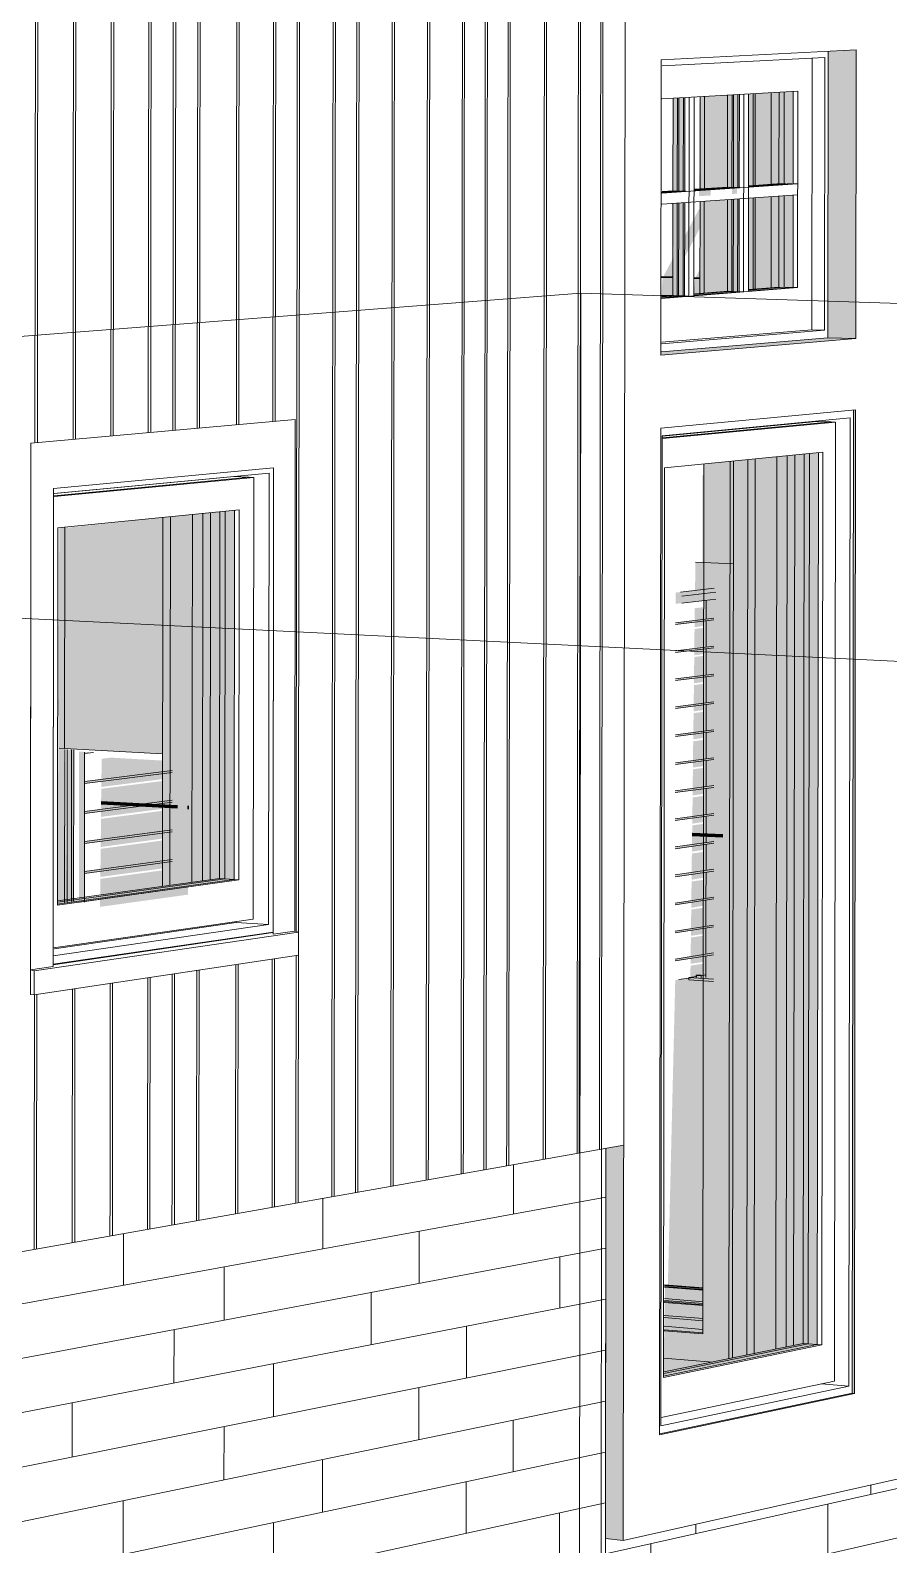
# Model space of a CAD drawing. Header units: inches. Extents: x 5690 to 5695, y -585 to 907.
# Drawn here: x 5692.1318 to 5692.2026, y 126.4126 to 126.5375 of the extents above; entities that cross this region are included whole.
import ezdxf

# ---------------------------------------------------------------- set-up
doc = ezdxf.new("R2010")
doc.units = ezdxf.units.IN
doc.header["$MEASUREMENT"] = 0
for name, color, linetype, lineweight in [('A-DETL', 90, 'Continuous', 9), ('A-FLOR', 192, 'Continuous', 13), ('A-FLOR-HRAL', 11, 'Continuous', 9), ('A-GLAZ', 151, 'Continuous', 13), ('A-GLAZ-2', 151, 'Continuous', 9), ('A-WALL', 113, 'Continuous', 13), ('A-WALL-PATT-1', 111, 'Continuous', 9), ('C-TOPO', 7, 'Continuous', 9), ('C-TOPO-MAJR', 7, 'Continuous', 70), ('G-ANNO-SYMB-1', 111, 'Continuous', 9), ('I-WALL', 2, 'Continuous', 13), ('I-WALL-1', 2, 'Continuous', 9), ('Q-CASE', 31, 'Continuous', 9), ('S-FNDN', 32, 'Continuous', 13), ('S-FNDN-1', 32, 'Continuous', 9)]:
    doc.layers.add(name, color=color, linetype=linetype, lineweight=lineweight)
doc.layers.add('A-GLAZ-1', color=151, linetype='Continuous', lineweight=13, transparency=0.75)

# ---------------------------------------------------------------- blocks, each defined once
blk = doc.blocks.new('FP_52-3D View 1 Copy 1')
at = {"layer": 'A-WALL-PATT-1'}
for p, q in [((8148.03126, 126.43991), (8148.03126, 126.44399)), ((8147.93222, 126.42183), (8148.03887, 126.4413)), ((8148.01554, 126.43704), (8148.01554, 126.44121)), ((8147.99911, 126.43404), (8147.99911, 126.43831)), ((8148.02348, 126.4342), (8148.02348, 126.43849)), ((8147.93221, 126.417), (8148.03887, 126.4371)), ((8148.03508, 126.43216), (8148.03508, 126.43639)), ((8148.00741, 126.43117), (8148.00741, 126.43556)), ((8147.93221, 126.41216), (8148.03886, 126.4329)), ((8148.01952, 126.42914), (8148.01953, 126.43345)), ((8148.00327, 126.42598), (8148.00328, 126.43039)), ((8148.02738, 126.42639), (8148.02738, 126.43066)), ((8147.93221, 126.40733), (8148.03886, 126.42869)), ((8148.01148, 126.42321), (8148.01149, 126.42757)), ((8148.02346, 126.42132), (8148.02347, 126.42561)), ((8147.9322, 126.4025), (8148.03885, 126.42449)), ((8147.99487, 126.41988), (8147.99487, 126.42435)), ((8148.03123, 126.41868), (8148.03124, 126.42292)), ((8148.00739, 126.418), (8148.0074, 126.42239)), ((8147.9322, 126.39767), (8148.03885, 126.42029)), ((8148.01551, 126.41534), (8148.01552, 126.41968)), ((8148.02736, 126.41359), (8148.02737, 126.41785)), ((8147.99908, 126.41185), (8147.99909, 126.41629)), ((8147.93219, 126.39283), (8148.03884, 126.41609)), ((8148.03505, 126.41104), (8148.03506, 126.41526)), ((8148.01147, 126.41012), (8148.01147, 126.41448))]:
    blk.add_line(p, q, dxfattribs=at)
blk = doc.blocks.new('FP_65-3D View 1 Copy 1')
at = {"layer": 'A-WALL-PATT-1'}
for p, q in [((8148.00138, 126.52193), (8148.0014, 126.54858)), ((8148.0032, 126.52205), (8148.00323, 126.54863)), ((8148.0034, 126.52207), (8148.00343, 126.54864)), ((8148.00522, 126.52219), (8148.00524, 126.5487)), ((8148.00541, 126.5222), (8148.00544, 126.5487)), ((8148.00844, 126.5224), (8148.00847, 126.54879)), ((8148.00863, 126.52241), (8148.00866, 126.5488)), ((8148.01145, 126.52259), (8148.01148, 126.54888)), ((8148.01164, 126.52261), (8148.01167, 126.54889)), ((8148.01342, 126.52272), (8148.01344, 126.54894)), ((8148.01361, 126.52274), (8148.01363, 126.54895)), ((8148.01638, 126.52292), (8148.01641, 126.54903)), ((8148.01657, 126.52293), (8148.0166, 126.54904)), ((8148.01832, 126.52305), (8148.01835, 126.54909)), ((8148.01851, 126.52306), (8148.01854, 126.54909)), ((8148.02125, 126.52324), (8148.02128, 126.54918)), ((8148.02144, 126.52325), (8148.02146, 126.54918)), ((8148.02415, 126.52343), (8148.02418, 126.54926)), ((8148.02434, 126.52344), (8148.02437, 126.54927)), ((8148.02703, 126.52362), (8148.02706, 126.54935)), ((8148.02721, 126.52363), (8148.02724, 126.54935)), ((8148.02892, 126.52374), (8148.02895, 126.54941)), ((8148.0291, 126.52375), (8148.02913, 126.54941)), ((8148.0308, 126.52386), (8148.03083, 126.54946)), ((8148.03098, 126.52388), (8148.03101, 126.54947)), ((8148.0338, 126.52406), (8148.03383, 126.54955)), ((8148.03398, 126.52407), (8148.03401, 126.54956)), ((8148.03661, 126.52424), (8148.03664, 126.54964)), ((8148.03678, 126.52426), (8148.03681, 126.54964)), ((8148.03844, 126.52436), (8148.03847, 126.54969)), ((8148.03862, 126.52438), (8148.03865, 126.5497)), ((8147.99183, 126.52131), (8147.99186, 126.54829)), ((8147.99203, 126.52132), (8147.99206, 126.5483)), ((8147.99497, 126.52151), (8147.995, 126.54839)), ((8147.99517, 126.52153), (8147.9952, 126.54839)), ((8147.99809, 126.52172), (8147.99812, 126.54848)), ((8147.99829, 126.52173), (8147.99832, 126.54849)), ((8148.00118, 126.52192), (8148.00121, 126.54857)), ((8148.027, 126.49789), (8148.02703, 126.52362)), ((8148.02703, 126.52362), (8148.02703, 126.52362)), ((8148.02718, 126.49791), (8148.02721, 126.52363)), ((8148.02721, 126.52363), (8148.02721, 126.52363)), ((8148.02889, 126.49808), (8148.02892, 126.52374)), ((8148.02892, 126.52374), (8148.02892, 126.52374)), ((8148.02907, 126.4981), (8148.0291, 126.52375)), ((8148.0291, 126.52375), (8148.0291, 126.52375)), ((8148.03077, 126.49827), (8148.0308, 126.52386)), ((8148.0308, 126.52386), (8148.0308, 126.52386)), ((8148.03095, 126.49829), (8148.03098, 126.52388)), ((8148.03098, 126.52388), (8148.03098, 126.52388)), ((8148.03377, 126.49857), (8148.0338, 126.52406)), ((8148.0338, 126.52406), (8148.0338, 126.52406)), ((8148.03395, 126.49859), (8148.03398, 126.52407)), ((8148.03398, 126.52407), (8148.03398, 126.52407)), ((8148.03658, 126.49886), (8148.03661, 126.52424)), ((8148.03661, 126.52424), (8148.03661, 126.52424)), ((8148.03675, 126.49888), (8148.03678, 126.52426)), ((8148.03678, 126.52426), (8148.03678, 126.52426)), ((8148.03841, 126.49904), (8148.03844, 126.52436)), ((8148.03844, 126.52436), (8148.03844, 126.52436)), ((8148.03859, 126.49906), (8148.03862, 126.52438)), ((8148.03862, 126.52438), (8148.03862, 126.52438)), ((8148.00842, 126.50501), (8148.00844, 126.5224)), ((8148.00844, 126.5224), (8148.00844, 126.5224)), ((8148.00861, 126.50503), (8148.00863, 126.52241)), ((8148.00863, 126.52241), (8148.00863, 126.52241)), ((8148.01143, 126.50528), (8148.01145, 126.52259)), ((8148.01145, 126.52259), (8148.01145, 126.52259)), ((8148.01162, 126.50529), (8148.01164, 126.52261)), ((8148.01164, 126.52261), (8148.01164, 126.52261)), ((8148.01339, 126.49651), (8148.01342, 126.52272)), ((8148.01342, 126.52272), (8148.01342, 126.52272)), ((8148.01358, 126.49653), (8148.01361, 126.52274)), ((8148.01361, 126.52274), (8148.01361, 126.52274)), ((8148.01635, 126.49681), (8148.01638, 126.52292)), ((8148.01638, 126.52292), (8148.01638, 126.52292)), ((8148.01654, 126.49683), (8148.01657, 126.52293)), ((8148.01657, 126.52293), (8148.01657, 126.52293)), ((8148.01829, 126.49701), (8148.01832, 126.52305)), ((8148.01832, 126.52305), (8148.01832, 126.52305)), ((8148.01848, 126.49703), (8148.01851, 126.52306)), ((8148.01851, 126.52306), (8148.01851, 126.52306)), ((8148.02122, 126.4973), (8148.02125, 126.52324)), ((8148.02125, 126.52324), (8148.02125, 126.52324)), ((8148.02141, 126.49732), (8148.02144, 126.52325)), ((8148.02144, 126.52325), (8148.02144, 126.52325)), ((8148.02412, 126.4976), (8148.02415, 126.52343)), ((8148.02415, 126.52343), (8148.02415, 126.52343)), ((8148.02431, 126.49762), (8148.02434, 126.52344)), ((8148.02434, 126.52344), (8148.02434, 126.52344)), ((8147.99181, 126.50353), (8147.99183, 126.52131)), ((8147.99183, 126.52131), (8147.99183, 126.52131)), ((8147.99202, 126.50355), (8147.99203, 126.52132)), ((8147.99203, 126.52132), (8147.99203, 126.52132)), ((8147.99496, 126.50381), (8147.99497, 126.52151)), ((8147.99497, 126.52151), (8147.99497, 126.52151)), ((8147.99516, 126.50383), (8147.99517, 126.52153)), ((8147.99517, 126.52153), (8147.99517, 126.52153)), ((8147.99807, 126.50409), (8147.99809, 126.52172)), ((8147.99809, 126.52172), (8147.99809, 126.52172)), ((8147.99827, 126.50411), (8147.99829, 126.52173)), ((8147.99829, 126.52173), (8147.99829, 126.52173)), ((8148.00116, 126.50436), (8148.00118, 126.52192)), ((8148.00118, 126.52192), (8148.00118, 126.52192)), ((8148.00136, 126.50438), (8148.00138, 126.52193)), ((8148.00138, 126.52193), (8148.00138, 126.52193)), ((8148.00318, 126.50454), (8148.0032, 126.52205)), ((8148.0032, 126.52205), (8148.0032, 126.52205)), ((8148.00338, 126.50456), (8148.0034, 126.52207)), ((8148.0034, 126.52207), (8148.0034, 126.52207)), ((8148.0052, 126.50472), (8148.00522, 126.52219)), ((8148.00522, 126.52219), (8148.00522, 126.52219)), ((8148.00539, 126.50474), (8148.00541, 126.5222)), ((8148.00541, 126.5222), (8148.00541, 126.5222)), ((8148.03655, 126.47348), (8148.03658, 126.49886)), ((8148.03658, 126.49886), (8148.03658, 126.49886)), ((8148.03672, 126.4735), (8148.03675, 126.49888)), ((8148.03675, 126.49888), (8148.03675, 126.49888)), ((8148.03838, 126.47373), (8148.03841, 126.49904)), ((8148.03841, 126.49904), (8148.03841, 126.49904)), ((8148.03856, 126.47375), (8148.03859, 126.49906)), ((8148.03859, 126.49906), (8148.03859, 126.49906)), ((8148.02409, 126.47177), (8148.02412, 126.4976)), ((8148.02412, 126.4976), (8148.02412, 126.4976)), ((8148.02428, 126.4718), (8148.02431, 126.49762)), ((8148.02431, 126.49762), (8148.02431, 126.49762)), ((8148.02697, 126.47217), (8148.027, 126.49789)), ((8148.027, 126.49789), (8148.027, 126.49789)), ((8148.02716, 126.47219), (8148.02718, 126.49791)), ((8148.02718, 126.49791), (8148.02718, 126.49791)), ((8148.02886, 126.47242), (8148.02889, 126.49808)), ((8148.02889, 126.49808), (8148.02889, 126.49808)), ((8148.02904, 126.47245), (8148.02907, 126.4981)), ((8148.02907, 126.4981), (8148.02907, 126.4981)), ((8148.03074, 126.47268), (8148.03077, 126.49827)), ((8148.03077, 126.49827), (8148.03077, 126.49827)), ((8148.03092, 126.47271), (8148.03095, 126.49829)), ((8148.03095, 126.49829), (8148.03095, 126.49829)), ((8148.03374, 126.47309), (8148.03377, 126.49857)), ((8148.03377, 126.49857), (8148.03377, 126.49857)), ((8148.03392, 126.47312), (8148.03395, 126.49859)), ((8148.03395, 126.49859), (8148.03395, 126.49859)), ((8148.01336, 126.4703), (8148.01339, 126.49651)), ((8148.01339, 126.49651), (8148.01339, 126.49651)), ((8148.01355, 126.47033), (8148.01358, 126.49653)), ((8148.01358, 126.49653), (8148.01358, 126.49653)), ((8148.01632, 126.47071), (8148.01635, 126.49681)), ((8148.01635, 126.49681), (8148.01635, 126.49681)), ((8148.01651, 126.47073), (8148.01654, 126.49683)), ((8148.01654, 126.49683), (8148.01654, 126.49683)), ((8148.01827, 126.47097), (8148.01829, 126.49701)), ((8148.01829, 126.49701), (8148.01829, 126.49701)), ((8148.01845, 126.471), (8148.01848, 126.49703)), ((8148.01848, 126.49703), (8148.01848, 126.49703)), ((8148.02119, 126.47137), (8148.02122, 126.4973)), ((8148.02122, 126.4973), (8148.02122, 126.4973)), ((8148.02138, 126.4714), (8148.02141, 126.49732)), ((8148.02141, 126.49732), (8148.02141, 126.49732)), ((8148.03835, 126.44842), (8148.03838, 126.47373)), ((8148.03838, 126.47373), (8148.03838, 126.47373)), ((8148.03853, 126.44845), (8148.03856, 126.47375)), ((8148.03856, 126.47375), (8148.03856, 126.47375)), ((8148.02883, 126.44677), (8148.02886, 126.47242)), ((8148.02886, 126.47242), (8148.02886, 126.47242)), ((8148.02901, 126.4468), (8148.02904, 126.47245)), ((8148.02904, 126.47245), (8148.02904, 126.47245)), ((8148.03071, 126.4471), (8148.03074, 126.47268)), ((8148.03074, 126.47268), (8148.03074, 126.47268)), ((8148.03089, 126.44713), (8148.03092, 126.47271)), ((8148.03092, 126.47271), (8148.03092, 126.47271)), ((8148.03371, 126.44762), (8148.03374, 126.47309)), ((8148.03374, 126.47309), (8148.03374, 126.47309)), ((8148.03389, 126.44765), (8148.03392, 126.47312)), ((8148.03392, 126.47312), (8148.03392, 126.47312)), ((8148.03652, 126.4481), (8148.03655, 126.47348)), ((8148.03655, 126.47348), (8148.03655, 126.47348)), ((8148.03669, 126.44813), (8148.03672, 126.4735)), ((8148.03672, 126.4735), (8148.03672, 126.4735)), ((8148.02116, 126.44545), (8148.02119, 126.47137)), ((8148.02119, 126.47137), (8148.02119, 126.47137)), ((8148.02135, 126.44548), (8148.02138, 126.4714)), ((8148.02138, 126.4714), (8148.02138, 126.4714)), ((8148.02406, 126.44595), (8148.02409, 126.47177)), ((8148.02409, 126.47177), (8148.02409, 126.47177)), ((8148.02425, 126.44598), (8148.02428, 126.4718)), ((8148.02428, 126.4718), (8148.02428, 126.4718)), ((8148.02694, 126.44645), (8148.02697, 126.47217)), ((8148.02697, 126.47217), (8148.02697, 126.47217)), ((8148.02713, 126.44648), (8148.02716, 126.47219)), ((8148.02716, 126.47219), (8148.02716, 126.47219)), ((8148.01335, 126.46327), (8148.01336, 126.4703)), ((8148.01336, 126.4703), (8148.01336, 126.4703)), ((8148.01354, 126.46317), (8148.01355, 126.47033)), ((8148.01355, 126.47033), (8148.01355, 126.47033)), ((8148.01629, 126.44461), (8148.01632, 126.47071)), ((8148.01632, 126.47071), (8148.01632, 126.47071)), ((8148.01648, 126.44464), (8148.01651, 126.47073)), ((8148.01651, 126.47073), (8148.01651, 126.47073)), ((8148.01824, 126.44495), (8148.01827, 126.47097)), ((8148.01827, 126.47097), (8148.01827, 126.47097)), ((8148.01842, 126.44498), (8148.01845, 126.471)), ((8148.01845, 126.471), (8148.01845, 126.471)), ((8148.01333, 126.4441), (8148.01335, 126.46123)), ((8148.01352, 126.44413), (8148.01354, 126.46126)), ((8148.00513, 126.44269), (8148.00515, 126.46)), ((8148.00533, 126.44272), (8148.00534, 126.46003)), ((8148.00835, 126.44324), (8148.00837, 126.46049)), ((8148.00855, 126.44328), (8148.00857, 126.46051)), ((8148.01136, 126.44376), (8148.01138, 126.46093)), ((8148.01155, 126.44379), (8148.01157, 126.46096)), ((8147.99801, 126.44146), (8147.99802, 126.45894)), ((8147.9982, 126.44149), (8147.99822, 126.45897)), ((8148.00109, 126.44199), (8148.00111, 126.4594)), ((8148.00129, 126.44203), (8148.00131, 126.45943)), ((8148.00312, 126.44234), (8148.00314, 126.4597)), ((8148.00331, 126.44237), (8148.00333, 126.45973)), ((8147.99175, 126.44038), (8147.99177, 126.45801)), ((8147.99195, 126.44041), (8147.99197, 126.45804)), ((8147.99489, 126.44092), (8147.99491, 126.45848)), ((8147.99509, 126.44096), (8147.99511, 126.45851)), ((8148.03371, 126.44443), (8148.03371, 126.44762)), ((8148.03371, 126.44762), (8148.03371, 126.44762)), ((8148.03389, 126.44446), (8148.03389, 126.44765)), ((8148.03389, 126.44765), (8148.03389, 126.44765)), ((8148.03651, 126.44493), (8148.03652, 126.4481)), ((8148.03652, 126.4481), (8148.03652, 126.4481)), ((8148.03669, 126.44496), (8148.03669, 126.44813)), ((8148.03669, 126.44813), (8148.03669, 126.44813)), ((8148.03835, 126.44525), (8148.03835, 126.44842)), ((8148.03835, 126.44842), (8148.03835, 126.44842)), ((8148.03853, 126.44528), (8148.03853, 126.44845)), ((8148.03853, 126.44845), (8148.03853, 126.44845)), ((8148.02694, 126.44323), (8148.02694, 126.44645)), ((8148.02694, 126.44645), (8148.02694, 126.44645)), ((8148.02712, 126.44327), (8148.02713, 126.44648)), ((8148.02713, 126.44648), (8148.02713, 126.44648)), ((8148.02883, 126.44357), (8148.02883, 126.44677)), ((8148.02883, 126.44677), (8148.02883, 126.44677)), ((8148.02901, 126.4436), (8148.02901, 126.4468)), ((8148.02901, 126.4468), (8148.02901, 126.4468)), ((8148.0307, 126.4439), (8148.03071, 126.4471)), ((8148.03071, 126.4471), (8148.03071, 126.4471)), ((8148.03088, 126.44393), (8148.03089, 126.44713)), ((8148.03089, 126.44713), (8148.03089, 126.44713)), ((8148.01823, 126.44169), (8148.01824, 126.44495)), ((8148.01824, 126.44495), (8148.01824, 126.44495)), ((8148.01842, 126.44173), (8148.01842, 126.44498)), ((8148.01842, 126.44498), (8148.01842, 126.44498)), ((8148.02116, 126.44221), (8148.02116, 126.44545)), ((8148.02116, 126.44545), (8148.02116, 126.44545)), ((8148.02134, 126.44224), (8148.02135, 126.44548)), ((8148.02135, 126.44548), (8148.02135, 126.44548)), ((8148.02406, 126.44272), (8148.02406, 126.44595)), ((8148.02406, 126.44595), (8148.02406, 126.44595)), ((8148.02424, 126.44276), (8148.02425, 126.44598)), ((8148.02425, 126.44598), (8148.02425, 126.44598)), ((8148.01136, 126.44048), (8148.01136, 126.44376)), ((8148.01136, 126.44376), (8148.01136, 126.44376)), ((8148.01155, 126.44051), (8148.01155, 126.44379)), ((8148.01155, 126.44379), (8148.01155, 126.44379)), ((8148.01332, 126.44083), (8148.01333, 126.4441)), ((8148.01333, 126.4441), (8148.01333, 126.4441)), ((8148.01351, 126.44086), (8148.01352, 126.44413)), ((8148.01352, 126.44413), (8148.01352, 126.44413)), ((8148.01629, 126.44135), (8148.01629, 126.44461)), ((8148.01629, 126.44461), (8148.01629, 126.44461)), ((8148.01648, 126.44138), (8148.01648, 126.44464)), ((8148.01648, 126.44464), (8148.01648, 126.44464)), ((8148.00513, 126.43938), (8148.00513, 126.44269)), ((8148.00513, 126.44269), (8148.00513, 126.44269)), ((8148.00532, 126.43941), (8148.00533, 126.44272)), ((8148.00533, 126.44272), (8148.00533, 126.44272)), ((8148.00835, 126.43995), (8148.00835, 126.44324)), ((8148.00835, 126.44324), (8148.00835, 126.44324)), ((8148.00854, 126.43998), (8148.00855, 126.44328)), ((8148.00855, 126.44328), (8148.00855, 126.44328)), ((8147.998, 126.43812), (8147.99801, 126.44146)), ((8147.99801, 126.44146), (8147.99801, 126.44146)), ((8147.9982, 126.43815), (8147.9982, 126.44149)), ((8147.9982, 126.44149), (8147.9982, 126.44149)), ((8148.00109, 126.43866), (8148.00109, 126.44199)), ((8148.00109, 126.44199), (8148.00109, 126.44199)), ((8148.00129, 126.4387), (8148.00129, 126.44203)), ((8148.00129, 126.44203), (8148.00129, 126.44203)), ((8148.00311, 126.43902), (8148.00312, 126.44234)), ((8148.00312, 126.44234), (8148.00312, 126.44234)), ((8148.00331, 126.43905), (8148.00331, 126.44237)), ((8148.00331, 126.44237), (8148.00331, 126.44237)), ((8147.99175, 126.43701), (8147.99175, 126.44038)), ((8147.99175, 126.44038), (8147.99175, 126.44038)), ((8147.99195, 126.43704), (8147.99195, 126.44041)), ((8147.99195, 126.44041), (8147.99195, 126.44041)), ((8147.99489, 126.43756), (8147.99489, 126.44092)), ((8147.99489, 126.44092), (8147.99489, 126.44092)), ((8147.99509, 126.4376), (8147.99509, 126.44096)), ((8147.99509, 126.44096), (8147.99509, 126.44096))]:
    blk.add_line(p, q, dxfattribs=at)
blk = doc.blocks.new('FP_79-3D View 1 Copy 1')
at = {"layer": 'A-WALL-PATT-1'}
for p, q in [((8148.03884, 126.41189), (8148.16054, 126.43914)), ((8148.03883, 126.40768), (8148.16053, 126.43566)), ((8148.06073, 126.41679), (8148.06073, 126.41756)), ((8148.05717, 126.4119), (8148.05718, 126.41599)), ((8148.04629, 126.41356), (8148.04629, 126.41434)), ((8148.04258, 126.40855), (8148.04258, 126.41273))]:
    blk.add_line(p, q, dxfattribs=at)

msp = doc.modelspace()

# ---------------------------------------------------------------- hatches: boundary and pattern name
at = {"layer": 'A-GLAZ-1'}
h = msp.add_hatch(color=256, dxfattribs=at)
h.paths.add_polyline_path([(5692.18385, 126.51547), (5692.18577, 126.51565), (5692.18577, 126.52334), (5692.18481, 126.52327), (5692.18489, 126.51714), (5692.18396, 126.51715), (5692.18385, 126.51548)], flags=0)
h.paths.add_polyline_path([(5692.18654, 126.51568), (5692.19027, 126.51599), (5692.19027, 126.52364), (5692.18705, 126.52341), (5692.18704, 126.51707), (5692.18663, 126.51705), (5692.18655, 126.51582)], flags=0)
h.paths.add_polyline_path([(5692.19103, 126.51604), (5692.19471, 126.51636), (5692.19471, 126.52394), (5692.19107, 126.52369), (5692.19104, 126.51617)], flags=0)
h.paths.add_polyline_path([(5692.18386, 126.52416), (5692.18578, 126.52433), (5692.18577, 126.532), (5692.18482, 126.53195), (5692.18481, 126.52431), (5692.18387, 126.5242), (5692.18386, 126.52417)], flags=0)
h.paths.add_polyline_path([(5692.18655, 126.52433), (5692.19028, 126.52463), (5692.19027, 126.53225), (5692.18706, 126.53206), (5692.18698, 126.52445), (5692.18655, 126.52438), (5692.18655, 126.52435)], flags=0)
h.paths.add_polyline_path([(5692.19104, 126.52463), (5692.19472, 126.52488), (5692.19471, 126.5325), (5692.19108, 126.53227), (5692.19104, 126.52464)], flags=0)
h = msp.add_hatch(color=256, dxfattribs=at)
h.paths.add_polyline_path([(5692.18706, 126.51707), (5692.19009, 126.52303), (5692.18966, 126.523), (5692.18665, 126.51708), (5692.18706, 126.51707)], flags=0)
h.paths.add_polyline_path([(5692.18489, 126.51714), (5692.1879, 126.52288), (5692.18697, 126.52281), (5692.18398, 126.51717), (5692.18489, 126.51714)], flags=0)
h.paths.add_polyline_path([(5692.18697, 126.52386), (5692.18791, 126.52392), (5692.1879, 126.53163), (5692.18698, 126.53158), (5692.18697, 126.52449)], flags=0)
h.paths.add_polyline_path([(5692.18967, 126.52404), (5692.1901, 126.52407), (5692.19007, 126.53176), (5692.18967, 126.53171), (5692.18967, 126.52449)], flags=0)
for points in [[(5692.18403, 126.42656), (5692.19671, 126.42916), (5692.19676, 126.46791), (5692.19678, 126.5027), (5692.18737, 126.50175), (5692.18729, 126.43369), (5692.18416, 126.43394), (5692.18403, 126.42662)], [(5692.13408, 126.46548), (5692.14864, 126.46752), (5692.14864, 126.49796), (5692.14275, 126.49736), (5692.14272, 126.46692), (5692.13487, 126.4657), (5692.1346, 126.47831), (5692.13465, 126.47831), (5692.13466, 126.49654), (5692.13422, 126.4965), (5692.13408, 126.46564)], [(5692.14274, 126.47786), (5692.14273, 126.49735), (5692.13467, 126.4965), (5692.13466, 126.47831), (5692.14273, 126.47786)], [(5692.18816, 126.4591), (5692.1882, 126.49153), (5692.18503, 126.49117), (5692.18503, 126.49024), (5692.18756, 126.49053), (5692.18756, 126.48898), (5692.18502, 126.48864), (5692.18504, 126.48854), (5692.18756, 126.48883), (5692.18756, 126.48667), (5692.18502, 126.48632), (5692.18504, 126.48623), (5692.18756, 126.48653), (5692.18756, 126.48437), (5692.18502, 126.48401), (5692.18504, 126.48392), (5692.18755, 126.48423), (5692.18755, 126.48207), (5692.18501, 126.4817), (5692.18504, 126.48161), (5692.18755, 126.48192), (5692.18755, 126.47977), (5692.18501, 126.47939), (5692.18504, 126.4793), (5692.18755, 126.47962), (5692.18755, 126.47746), (5692.18501, 126.47708), (5692.18504, 126.47699), (5692.18755, 126.47732), (5692.18754, 126.47516), (5692.185, 126.47477), (5692.18504, 126.47467), (5692.18754, 126.47502), (5692.18754, 126.47286), (5692.185, 126.47246), (5692.18504, 126.47236), (5692.18754, 126.47271), (5692.18754, 126.47056), (5692.185, 126.47015), (5692.18504, 126.47005), (5692.18754, 126.47041), (5692.18754, 126.46825), (5692.185, 126.46783), (5692.18504, 126.46774), (5692.18754, 126.46811), (5692.18753, 126.46595), (5692.18499, 126.46552), (5692.18504, 126.46543), (5692.18753, 126.4658), (5692.18753, 126.46365), (5692.18499, 126.46321), (5692.18504, 126.46312), (5692.18753, 126.4635), (5692.18753, 126.46135), (5692.18499, 126.4609), (5692.18504, 126.46081), (5692.18753, 126.4612), (5692.18753, 126.45964), (5692.18695, 126.4596), (5692.18677, 126.4596), (5692.18677, 126.45952), (5692.18613, 126.45939), (5692.18613, 126.45923), (5692.18812, 126.4591)], [(5692.13487, 126.46565), (5692.1354, 126.46578), (5692.13542, 126.47819), (5692.13488, 126.47822), (5692.13487, 126.46566)], [(5692.13584, 126.46557), (5692.14352, 126.4667), (5692.14352, 126.46671), (5692.13629, 126.4657), (5692.13632, 126.46802), (5692.14353, 126.46904), (5692.14352, 126.46915), (5692.1363, 126.46817), (5692.13632, 126.47049), (5692.14353, 126.47149), (5692.14352, 126.4716), (5692.1363, 126.47064), (5692.13632, 126.47296), (5692.14353, 126.47394), (5692.14352, 126.47405), (5692.1363, 126.47311), (5692.13632, 126.47543), (5692.14353, 126.47639), (5692.14352, 126.47649), (5692.1363, 126.47558), (5692.13632, 126.4779), (5692.13679, 126.478), (5692.13585, 126.47806), (5692.13584, 126.46558)], [(5692.18754, 126.43374), (5692.18812, 126.4591), (5692.18613, 126.45923), (5692.18614, 126.45939), (5692.185, 126.45921), (5692.18439, 126.43399), (5692.18753, 126.43374)]]:
    msp.add_hatch(color=256, dxfattribs=at).paths.add_polyline_path(points, flags=0)
h = msp.add_hatch(color=256, dxfattribs=at)
h.paths.add_polyline_path([(5692.1873, 126.43369), (5692.1873, 126.43383), (5692.18416, 126.43403), (5692.18416, 126.43394), (5692.1873, 126.43369)], flags=0)
h.paths.add_polyline_path([(5692.19041, 126.49343), (5692.19042, 126.50117), (5692.18724, 126.50085), (5692.18724, 126.49356), (5692.19033, 126.49343)], flags=0)
h = msp.add_hatch(color=256, dxfattribs=at)
h.paths.add_polyline_path([(5692.18624, 126.45881), (5692.18802, 126.45912), (5692.18805, 126.45921), (5692.18836, 126.45921), (5692.18836, 126.45918), (5692.18878, 126.45929), (5692.1888, 126.4608), (5692.18626, 126.4604), (5692.18624, 126.45885)], flags=0)
h.paths.add_polyline_path([(5692.18626, 126.46055), (5692.1888, 126.46095), (5692.18882, 126.46311), (5692.18629, 126.46272), (5692.18627, 126.46072)], flags=0)
h.paths.add_polyline_path([(5692.18629, 126.46286), (5692.18883, 126.46325), (5692.18885, 126.46541), (5692.18632, 126.46503), (5692.18629, 126.46312)], flags=0)
h.paths.add_polyline_path([(5692.18632, 126.46517), (5692.18886, 126.46561), (5692.18887, 126.46771), (5692.18635, 126.46734), (5692.18632, 126.46561)], flags=0)
h.paths.add_polyline_path([(5692.18635, 126.46749), (5692.18889, 126.46791), (5692.1889, 126.47002), (5692.18637, 126.46965), (5692.18635, 126.46791)], flags=0)
h.paths.add_polyline_path([(5692.18637, 126.4698), (5692.18891, 126.47021), (5692.18892, 126.47232), (5692.1864, 126.47197), (5692.18638, 126.46996)], flags=0)
h.paths.add_polyline_path([(5692.1864, 126.47211), (5692.18894, 126.47252), (5692.18895, 126.47463), (5692.18643, 126.47428), (5692.18641, 126.47251)], flags=0)
h.paths.add_polyline_path([(5692.18643, 126.47443), (5692.18897, 126.47482), (5692.18897, 126.47693), (5692.18646, 126.4766), (5692.18643, 126.47481)], flags=0)
h.paths.add_polyline_path([(5692.18646, 126.47674), (5692.189, 126.47708), (5692.189, 126.47924), (5692.18648, 126.47891), (5692.18646, 126.4768)], flags=0)
h.paths.add_polyline_path([(5692.18648, 126.47906), (5692.18902, 126.47944), (5692.18902, 126.48155), (5692.18651, 126.48123), (5692.18649, 126.47908)], flags=0)
h.paths.add_polyline_path([(5692.18651, 126.48137), (5692.18905, 126.48174), (5692.18905, 126.48385), (5692.18654, 126.48354), (5692.18652, 126.48165)], flags=0)
h.paths.add_polyline_path([(5692.18654, 126.48369), (5692.18908, 126.48404), (5692.18907, 126.48616), (5692.18657, 126.48586), (5692.18654, 126.48394)], flags=0)
h.paths.add_polyline_path([(5692.18657, 126.486), (5692.18911, 126.48635), (5692.1891, 126.48847), (5692.18659, 126.48817), (5692.18657, 126.48632)], flags=0)
h.paths.add_polyline_path([(5692.1866, 126.48832), (5692.18914, 126.48867), (5692.18911, 126.49017), (5692.18661, 126.48988), (5692.1866, 126.48863)], flags=0)
h.paths.add_polyline_path([(5692.18663, 126.49081), (5692.18981, 126.49118), (5692.18983, 126.49355), (5692.18666, 126.49369), (5692.18663, 126.49096)], flags=0)
h = msp.add_hatch(color=256, dxfattribs=at)
h.paths.add_polyline_path([(5692.13758, 126.46525), (5692.14483, 126.46626), (5692.14485, 126.46856), (5692.13761, 126.46756), (5692.13759, 126.46591)], flags=0)
h.paths.add_polyline_path([(5692.13761, 126.46772), (5692.14486, 126.46871), (5692.14487, 126.47101), (5692.13763, 126.47004)], flags=0)
h.paths.add_polyline_path([(5692.13764, 126.47019), (5692.14488, 126.47117), (5692.1449, 126.47346), (5692.13766, 126.47251), (5692.13764, 126.47054)], flags=0)
h.paths.add_polyline_path([(5692.13766, 126.47267), (5692.14491, 126.47362), (5692.14492, 126.47591), (5692.13768, 126.47499), (5692.13767, 126.47381)], flags=0)
h.paths.add_polyline_path([(5692.13769, 126.47514), (5692.14493, 126.47607), (5692.14493, 126.47719), (5692.13845, 126.47756), (5692.13771, 126.47746), (5692.13771, 126.47708)], flags=0)
at = {"layer": 'A-WALL'}
for points in [[(5692.19988, 126.51212), (5692.19991, 126.53592), (5692.19761, 126.5358), (5692.19761, 126.51219)], [(5692.18382, 126.51074), (5692.19987, 126.51212), (5692.19731, 126.51217), (5692.18384, 126.51103), (5692.18382, 126.51075)], [(5692.19977, 126.42512), (5692.19987, 126.50623), (5692.19969, 126.50621), (5692.19959, 126.42514), (5692.19969, 126.42513)], [(5692.18072, 126.41301), (5692.18076, 126.44561), (5692.17928, 126.44534), (5692.17928, 126.41314)], [(5692.18371, 126.42172), (5692.19969, 126.42513), (5692.19952, 126.42512), (5692.18371, 126.42174)]]:
    msp.add_hatch(color=256, dxfattribs=at).paths.add_polyline_path(points, flags=0)

# ---------------------------------------------------------------- linework, layer by layer
at = {"layer": 'A-DETL'}
for p, q in [((5692.17893, 126.44528), (5692.17886, 126.38808)), ((5692.17928, 126.44534), (5692.17921, 126.38812))]:
    msp.add_line(p, q, dxfattribs=at)
at = {"layer": 'A-FLOR'}
msp.add_line((5692.1863, 126.45941), (5692.1853, 126.45926), dxfattribs=at)
at = {"layer": 'A-FLOR-HRAL'}
for p, q in [((5692.18821, 126.49153), (5692.18543, 126.49121)), ((5692.18555, 126.49088), (5692.18834, 126.4912)), ((5692.18555, 126.4903), (5692.18834, 126.49062)), ((5692.18756, 126.489), (5692.18756, 126.49053)), ((5692.18502, 126.48868), (5692.18819, 126.48905)), ((5692.18819, 126.48891), (5692.18502, 126.48854)), ((5692.18756, 126.4867), (5692.18756, 126.48885)), ((5692.18502, 126.48637), (5692.18819, 126.48675)), ((5692.18819, 126.48661), (5692.18502, 126.48623)), ((5692.18756, 126.4844), (5692.18756, 126.48654)), ((5692.18502, 126.48406), (5692.18819, 126.48445)), ((5692.18819, 126.48431), (5692.18502, 126.48391)), ((5692.18755, 126.4821), (5692.18755, 126.48424)), ((5692.18501, 126.48175), (5692.18819, 126.48215)), ((5692.18819, 126.48201), (5692.18501, 126.4816)), ((5692.18755, 126.47975), (5692.18755, 126.48194)), ((5692.18501, 126.47944), (5692.18818, 126.47985)), ((5692.18818, 126.47971), (5692.18501, 126.47929)), ((5692.18755, 126.47747), (5692.18755, 126.47963)), ((5692.13629, 126.46564), (5692.13631, 126.47802)), ((5692.13705, 126.47799), (5692.13631, 126.4779)), ((5692.18501, 126.47713), (5692.18818, 126.47755)), ((5692.18818, 126.4774), (5692.18501, 126.47698)), ((5692.13631, 126.47558), (5692.14353, 126.4765)), ((5692.14353, 126.47634), (5692.13631, 126.47543)), ((5692.18754, 126.47514), (5692.18755, 126.47733)), ((5692.185, 126.47482), (5692.18818, 126.47525)), ((5692.18818, 126.4751), (5692.185, 126.47467)), ((5692.18754, 126.47285), (5692.18754, 126.47503)), ((5692.1363, 126.47311), (5692.14353, 126.47405)), ((5692.14353, 126.47389), (5692.1363, 126.47295)), ((5692.185, 126.47251), (5692.18818, 126.47295)), ((5692.18817, 126.4728), (5692.185, 126.47236)), ((5692.18754, 126.47055), (5692.18754, 126.47272)), ((5692.1363, 126.47064), (5692.14353, 126.4716)), ((5692.14353, 126.47145), (5692.1363, 126.47048)), ((5692.185, 126.4702), (5692.18817, 126.47065)), ((5692.18817, 126.4705), (5692.185, 126.47005)), ((5692.18754, 126.46825), (5692.18754, 126.47042)), ((5692.1363, 126.46817), (5692.14353, 126.46916)), ((5692.14353, 126.469), (5692.1363, 126.46801)), ((5692.185, 126.46788), (5692.18817, 126.46835)), ((5692.18817, 126.4682), (5692.185, 126.46774)), ((5692.18753, 126.46594), (5692.18754, 126.46812)), ((5692.1363, 126.4657), (5692.14352, 126.46671)), ((5692.18499, 126.46557), (5692.18817, 126.46605)), ((5692.18817, 126.4659), (5692.18499, 126.46543)), ((5692.18753, 126.46364), (5692.18753, 126.46582)), ((5692.18499, 126.46326), (5692.18816, 126.46375)), ((5692.18816, 126.4636), (5692.18499, 126.46312)), ((5692.18753, 126.46134), (5692.18753, 126.46351)), ((5692.18499, 126.46095), (5692.18816, 126.46145)), ((5692.18816, 126.4613), (5692.18499, 126.46081)), ((5692.18752, 126.45943), (5692.18753, 126.46121)), ((5692.18613, 126.45942), (5692.18678, 126.45952)), ((5692.18816, 126.45929), (5692.18613, 126.45942)), ((5692.18613, 126.45923), (5692.18613, 126.45942)), ((5692.18613, 126.45923), (5692.18816, 126.4591)), ((5692.18673, 126.45962), (5692.18673, 126.4594)), ((5692.18711, 126.45957), (5692.18753, 126.45964)), ((5692.18713, 126.45939), (5692.18713, 126.45961))]:
    msp.add_line(p, q, dxfattribs=at)
for points in [[(5692.18711, 126.4596, 0), (5692.18708, 126.4596, 0), (5692.18704, 126.4596, 0), (5692.187, 126.4596, 0), (5692.18695, 126.4596, 0), (5692.18689, 126.4596, 0), (5692.18684, 126.4596, 0), (5692.1868, 126.45961, 0), (5692.18677, 126.45961, 0), (5692.18674, 126.45961, 0), (5692.18673, 126.45962, 0), (5692.18673, 126.45962, 0), (5692.18675, 126.45963, 0)], [(5692.18675, 126.45963, 0), (5692.18678, 126.45963, 0), (5692.18682, 126.45963, 0), (5692.18686, 126.45963, 0), (5692.18691, 126.45963, 0), (5692.18696, 126.45963, 0), (5692.18701, 126.45963, 0), (5692.18706, 126.45963, 0), (5692.18709, 126.45962, 0), (5692.18712, 126.45962, 0), (5692.18713, 126.45961, 0), (5692.18712, 126.45961, 0), (5692.18711, 126.4596, 0)]]:
    msp.add_polyline3d(points, dxfattribs=at)
at = {"layer": 'A-GLAZ'}
for p, q in [((5692.18481, 126.52427), (5692.18482, 126.53195)), ((5692.18518, 126.53197), (5692.18517, 126.52425)), ((5692.18529, 126.52426), (5692.1853, 126.53198)), ((5692.18567, 126.532), (5692.18566, 126.52424)), ((5692.18578, 126.52425), (5692.18579, 126.53201)), ((5692.18615, 126.53203), (5692.18613, 126.51561)), ((5692.18654, 126.51564), (5692.18656, 126.53205)), ((5692.18931, 126.52457), (5692.18932, 126.5322)), ((5692.18968, 126.53222), (5692.18967, 126.52455)), ((5692.18979, 126.52456), (5692.1898, 126.53223)), ((5692.19016, 126.53225), (5692.19016, 126.52454)), ((5692.19028, 126.52455), (5692.19029, 126.53225)), ((5692.19065, 126.53227), (5692.19063, 126.51597)), ((5692.19103, 126.516), (5692.19105, 126.5323)), ((5692.19508, 126.52487), (5692.18389, 126.52412)), ((5692.19109, 126.52472), (5692.19375, 126.5249)), ((5692.19411, 126.52489), (5692.19109, 126.52469)), ((5692.19109, 126.52468), (5692.19423, 126.52489)), ((5692.1946, 126.52488), (5692.19109, 126.52465)), ((5692.19109, 126.52463), (5692.19472, 126.52488)), ((5692.19411, 126.52489), (5692.19375, 126.5249)), ((5692.1946, 126.52488), (5692.19423, 126.52489)), ((5692.19508, 126.52487), (5692.19472, 126.52488)), ((5692.18389, 126.52321), (5692.19508, 126.52397)), ((5692.18584, 126.5243), (5692.1839, 126.52417)), ((5692.1839, 126.52416), (5692.18583, 126.52429)), ((5692.18535, 126.52431), (5692.18391, 126.52422)), ((5692.18391, 126.5242), (5692.18535, 126.5243)), ((5692.18392, 126.52425), (5692.18486, 126.52431)), ((5692.18985, 126.52461), (5692.18661, 126.52439)), ((5692.19033, 126.5246), (5692.18661, 126.52435)), ((5692.18661, 126.52438), (5692.18985, 126.5246)), ((5692.18661, 126.52434), (5692.19033, 126.52458)), ((5692.18662, 126.52443), (5692.18936, 126.52461)), ((5692.18967, 126.5236), (5692.18966, 126.516)), ((5692.18978, 126.51599), (5692.18979, 126.52361)), ((5692.19015, 126.52364), (5692.19014, 126.51598)), ((5692.19027, 126.51598), (5692.19028, 126.52364)), ((5692.1848, 126.51566), (5692.18481, 126.52327)), ((5692.18517, 126.5233), (5692.18516, 126.51564)), ((5692.18528, 126.51564), (5692.18529, 126.52331)), ((5692.18566, 126.52333), (5692.18565, 126.51563)), ((5692.18577, 126.51562), (5692.18578, 126.52334)), ((5692.1893, 126.51601), (5692.18931, 126.52358)), ((5692.18516, 126.51564), (5692.1848, 126.51566)), ((5692.18516, 126.51564), (5692.18528, 126.51565)), ((5692.18565, 126.51563), (5692.18528, 126.51564)), ((5692.18565, 126.51563), (5692.18577, 126.51564)), ((5692.18613, 126.51561), (5692.18577, 126.51562)), ((5692.18966, 126.516), (5692.1893, 126.51601)), ((5692.18966, 126.516), (5692.18978, 126.51601)), ((5692.19014, 126.51598), (5692.18978, 126.51599)), ((5692.19014, 126.51598), (5692.19027, 126.51599)), ((5692.19063, 126.51597), (5692.19027, 126.51598))]:
    msp.add_line(p, q, dxfattribs=at)
at = {"layer": 'A-GLAZ-2'}
for p, q in [((5692.18391, 126.53462), (5692.19733, 126.53531)), ((5692.19627, 126.51284), (5692.1963, 126.53526)), ((5692.19733, 126.53531), (5692.19731, 126.51281)), ((5692.19758, 126.51219), (5692.19761, 126.5358)), ((5692.1839, 126.5319), (5692.1951, 126.53252)), ((5692.19292, 126.52484), (5692.19292, 126.5324)), ((5692.19355, 126.52491), (5692.19356, 126.53243)), ((5692.19399, 126.53246), (5692.19398, 126.52488)), ((5692.19472, 126.52484), (5692.19473, 126.5325)), ((5692.19472, 126.52484), (5692.19473, 126.5325)), ((5692.19473, 126.5325), (5692.19472, 126.52484)), ((5692.1951, 126.53252), (5692.19507, 126.51632)), ((5692.18706, 126.53206), (5692.18705, 126.52445)), ((5692.18741, 126.53208), (5692.1874, 126.52447)), ((5692.19142, 126.52474), (5692.19143, 126.53231)), ((5692.1916, 126.52475), (5692.1916, 126.53232)), ((5692.19141, 126.51619), (5692.19142, 126.52372)), ((5692.19158, 126.51621), (5692.19159, 126.52373)), ((5692.1929, 126.51631), (5692.19291, 126.52382)), ((5692.19354, 126.51636), (5692.19355, 126.52386)), ((5692.19398, 126.52389), (5692.19397, 126.51635)), ((5692.19471, 126.51633), (5692.19472, 126.52394)), ((5692.19471, 126.51633), (5692.19472, 126.52394)), ((5692.19472, 126.52394), (5692.19471, 126.51633)), ((5692.18705, 126.52341), (5692.18704, 126.51584)), ((5692.18739, 126.52344), (5692.18739, 126.51587)), ((5692.18387, 126.51723), (5692.18482, 126.5172)), ((5692.18482, 126.51718), (5692.18387, 126.51721)), ((5692.18482, 126.51718), (5692.18387, 126.51721)), ((5692.18387, 126.51721), (5692.18482, 126.51718)), ((5692.18387, 126.51717), (5692.18482, 126.51714)), ((5692.18483, 126.51712), (5692.18388, 126.51715)), ((5692.19507, 126.51632), (5692.18388, 126.51543)), ((5692.18659, 126.51714), (5692.18701, 126.51713)), ((5692.18702, 126.51711), (5692.1866, 126.51712)), ((5692.18702, 126.51711), (5692.1866, 126.51712)), ((5692.1866, 126.51712), (5692.18702, 126.51711)), ((5692.1866, 126.51708), (5692.18702, 126.51707)), ((5692.18703, 126.51705), (5692.1866, 126.51706)), ((5692.19108, 126.51617), (5692.19354, 126.51636)), ((5692.19397, 126.51635), (5692.19108, 126.51612)), ((5692.19108, 126.51604), (5692.19471, 126.51633)), ((5692.19108, 126.51604), (5692.19471, 126.51633)), ((5692.19471, 126.51633), (5692.19108, 126.51604)), ((5692.19471, 126.51633), (5692.19354, 126.51636)), ((5692.19471, 126.51633), (5692.19397, 126.51635)), ((5692.19471, 126.51633), (5692.19507, 126.51632)), ((5692.18385, 126.5157), (5692.1848, 126.51567)), ((5692.18425, 126.51562), (5692.18385, 126.51564)), ((5692.18389, 126.51548), (5692.18582, 126.51563)), ((5692.18389, 126.51548), (5692.18582, 126.51563)), ((5692.18582, 126.51563), (5692.18389, 126.51548)), ((5692.18508, 126.51565), (5692.1839, 126.51556)), ((5692.18391, 126.51561), (5692.18485, 126.51568)), ((5692.1866, 126.51569), (5692.19032, 126.51598)), ((5692.1866, 126.51569), (5692.19032, 126.51598)), ((5692.19032, 126.51598), (5692.1866, 126.51569)), ((5692.18661, 126.51582), (5692.18935, 126.51604)), ((5692.18958, 126.51601), (5692.18661, 126.51577)), ((5692.19731, 126.51281), (5692.18388, 126.51168)), ((5692.1839, 126.51181), (5692.19627, 126.51284)), ((5692.19627, 126.51284), (5692.19731, 126.51281)), ((5692.18388, 126.51103), (5692.19758, 126.51219)), ((5692.19959, 126.42514), (5692.19969, 126.50621)), ((5692.15367, 126.50544), (5692.13188, 126.5035)), ((5692.15367, 126.50544), (5692.13188, 126.5035)), ((5692.15363, 126.46325), (5692.15367, 126.50544)), ((5692.15367, 126.50544), (5692.15363, 126.46325)), ((5692.18392, 126.5041), (5692.19941, 126.50557)), ((5692.19822, 126.50523), (5692.18394, 126.50387)), ((5692.18395, 126.50392), (5692.19785, 126.50524)), ((5692.19785, 126.50524), (5692.18395, 126.50392)), ((5692.18398, 126.50408), (5692.19668, 126.50529)), ((5692.19668, 126.50529), (5692.19785, 126.50524)), ((5692.19785, 126.50524), (5692.19822, 126.50523)), ((5692.19812, 126.42613), (5692.19822, 126.50523)), ((5692.19941, 126.50557), (5692.19931, 126.42572)), ((5692.18382, 126.42246), (5692.18392, 126.5041)), ((5692.13188, 126.5035), (5692.13184, 126.45803)), ((5692.13184, 126.46006), (5692.13188, 126.5035)), ((5692.18412, 126.50145), (5692.19717, 126.50274)), ((5692.19415, 126.42896), (5692.19424, 126.50244)), ((5692.19476, 126.42909), (5692.19486, 126.50251)), ((5692.19554, 126.42925), (5692.19563, 126.50258)), ((5692.19606, 126.50263), (5692.19597, 126.42922)), ((5692.19671, 126.42916), (5692.1968, 126.5027)), ((5692.19671, 126.42916), (5692.1968, 126.5027)), ((5692.1968, 126.5027), (5692.19671, 126.42916)), ((5692.19717, 126.50274), (5692.19708, 126.42912)), ((5692.13375, 126.49974), (5692.15189, 126.50145)), ((5692.13375, 126.49974), (5692.15189, 126.50145)), ((5692.15189, 126.50145), (5692.15185, 126.46313)), ((5692.15189, 126.50145), (5692.15185, 126.46299)), ((5692.18403, 126.42645), (5692.18412, 126.50145)), ((5692.18737, 126.50175), (5692.18728, 126.43004)), ((5692.18943, 126.42797), (5692.18952, 126.50196)), ((5692.1898, 126.50199), (5692.18971, 126.42803)), ((5692.1909, 126.42828), (5692.19099, 126.50211)), ((5692.19159, 126.50217), (5692.1915, 126.4284)), ((5692.1915, 126.4284), (5692.19159, 126.50217)), ((5692.19328, 126.42878), (5692.19338, 126.50236)), ((5692.13376, 126.49935), (5692.15151, 126.50103)), ((5692.15025, 126.50066), (5692.13379, 126.4991)), ((5692.1338, 126.49915), (5692.14987, 126.50068)), ((5692.14987, 126.50068), (5692.1338, 126.49915)), ((5692.13383, 126.49933), (5692.14865, 126.50073)), ((5692.14865, 126.50073), (5692.14987, 126.50068)), ((5692.14987, 126.50068), (5692.15025, 126.50066)), ((5692.15021, 126.46423), (5692.15025, 126.50066)), ((5692.15151, 126.50103), (5692.15147, 126.4638)), ((5692.13371, 126.46048), (5692.13375, 126.49974)), ((5692.13371, 126.46033), (5692.13375, 126.49974)), ((5692.13411, 126.49652), (5692.14906, 126.498)), ((5692.14338, 126.49742), (5692.14334, 126.46701)), ((5692.14334, 126.46701), (5692.14338, 126.49742)), ((5692.14516, 126.46727), (5692.1452, 126.49761)), ((5692.14603, 126.46739), (5692.14606, 126.49769)), ((5692.14666, 126.46748), (5692.14669, 126.49776)), ((5692.14742, 126.46759), (5692.14746, 126.49784)), ((5692.1479, 126.49788), (5692.14787, 126.46756)), ((5692.14864, 126.46752), (5692.14867, 126.49796)), ((5692.14864, 126.46752), (5692.14867, 126.49796)), ((5692.14867, 126.49796), (5692.14864, 126.46752)), ((5692.14906, 126.498), (5692.14902, 126.46749)), ((5692.13407, 126.4654), (5692.13411, 126.49652)), ((5692.14272, 126.46692), (5692.14275, 126.49736)), ((5692.13466, 126.46562), (5692.13468, 126.47823)), ((5692.13488, 126.47822), (5692.13487, 126.46565)), ((5692.13523, 126.4657), (5692.13524, 126.4782)), ((5692.13523, 126.4657), (5692.13524, 126.4782)), ((5692.13524, 126.4782), (5692.13523, 126.4657)), ((5692.13542, 126.47819), (5692.1354, 126.46572)), ((5692.14902, 126.46749), (5692.13407, 126.4654)), ((5692.13408, 126.46548), (5692.14864, 126.46752)), ((5692.13408, 126.46548), (5692.14864, 126.46752)), ((5692.14864, 126.46752), (5692.13408, 126.46548)), ((5692.14787, 126.46756), (5692.13409, 126.46564)), ((5692.13411, 126.46574), (5692.14742, 126.46759)), ((5692.14742, 126.46759), (5692.14864, 126.46752)), ((5692.14787, 126.46756), (5692.14864, 126.46752)), ((5692.14864, 126.46752), (5692.14902, 126.46749)), ((5692.15147, 126.4638), (5692.13372, 126.46122)), ((5692.13375, 126.46186), (5692.15021, 126.46423)), ((5692.1338, 126.4618), (5692.14879, 126.46397)), ((5692.14879, 126.46397), (5692.14879, 126.46402)), ((5692.15147, 126.4638), (5692.14879, 126.46397)), ((5692.13216, 126.45997), (5692.15394, 126.46317)), ((5692.15185, 126.46313), (5692.13371, 126.46048)), ((5692.13372, 126.46052), (5692.15166, 126.46314)), ((5692.15166, 126.46314), (5692.15185, 126.46313)), ((5692.15363, 126.46325), (5692.15185, 126.46299)), ((5692.15363, 126.46325), (5692.15394, 126.46317)), ((5692.15394, 126.46317), (5692.15394, 126.46126)), ((5692.15394, 126.46126), (5692.13216, 126.45801)), ((5692.13371, 126.46033), (5692.13184, 126.46006)), ((5692.13216, 126.45997), (5692.13184, 126.46006)), ((5692.13216, 126.45801), (5692.13216, 126.45997)), ((5692.13184, 126.45803), (5692.13216, 126.45801)), ((5692.18412, 126.43408), (5692.1873, 126.43383)), ((5692.1873, 126.43378), (5692.18412, 126.43403)), ((5692.1873, 126.43378), (5692.18412, 126.43403)), ((5692.18412, 126.43403), (5692.1873, 126.43378)), ((5692.18412, 126.43394), (5692.1873, 126.43369)), ((5692.1873, 126.43363), (5692.18412, 126.43389)), ((5692.1841, 126.4327), (5692.18729, 126.43244)), ((5692.1841, 126.43262), (5692.18729, 126.43237)), ((5692.18411, 126.43295), (5692.18729, 126.43269)), ((5692.18411, 126.4328), (5692.18729, 126.43254)), ((5692.18728, 126.43112), (5692.18409, 126.43138)), ((5692.18729, 126.4313), (5692.1841, 126.43156)), ((5692.18408, 126.43066), (5692.18727, 126.4304)), ((5692.18409, 126.43038), (5692.18728, 126.43012)), ((5692.18728, 126.43012), (5692.18409, 126.43038)), ((5692.18728, 126.43004), (5692.18409, 126.4303)), ((5692.19708, 126.42912), (5692.18403, 126.42645)), ((5692.18404, 126.42656), (5692.19671, 126.42916)), ((5692.18404, 126.42656), (5692.19671, 126.42916)), ((5692.19671, 126.42916), (5692.18404, 126.42656)), ((5692.19597, 126.42922), (5692.18405, 126.42678)), ((5692.18406, 126.42691), (5692.19554, 126.42925)), ((5692.19554, 126.42925), (5692.19671, 126.42916)), ((5692.19597, 126.42922), (5692.19671, 126.42916)), ((5692.19671, 126.42916), (5692.19708, 126.42912)), ((5692.18405, 126.42803), (5692.18807, 126.42769)), ((5692.18372, 126.42178), (5692.19959, 126.42514)), ((5692.19931, 126.42572), (5692.18382, 126.42246)), ((5692.18385, 126.42314), (5692.19812, 126.42613)), ((5692.19931, 126.42572), (5692.19705, 126.42591))]:
    msp.add_line(p, q, dxfattribs=at)
at = {"layer": 'A-WALL'}
for p, q in [((5692.18087, 126.53916), (5692.18072, 126.41301)), ((5692.18382, 126.51074), (5692.18385, 126.5351)), ((5692.18385, 126.5351), (5692.19991, 126.53592)), ((5692.19991, 126.53592), (5692.19988, 126.51212)), ((5692.19988, 126.51212), (5692.18382, 126.51074)), ((5692.19988, 126.51212), (5692.19758, 126.51219)), ((5692.18381, 126.50472), (5692.19987, 126.50623)), ((5692.19987, 126.50623), (5692.19977, 126.42512)), ((5692.18371, 126.42172), (5692.18381, 126.50472)), ((5692.19977, 126.42512), (5692.18371, 126.42172)), ((5692.19959, 126.42514), (5692.19977, 126.42512)), ((5692.18072, 126.41301), (5692.20391, 126.41818)), ((5692.18072, 126.41301), (5692.17924, 126.41315))]:
    msp.add_line(p, q, dxfattribs=at)
at = {"layer": 'C-TOPO'}
msp.add_line((5692.18666, 126.49369), (5692.18983, 126.49355), dxfattribs=at)
at = {"layer": 'C-TOPO-MAJR'}
for p, q in [((5692.13767, 126.47383), (5692.14396, 126.47349)), ((5692.1448, 126.47345), (5692.14491, 126.47344)), ((5692.18639, 126.47123), (5692.18892, 126.4711))]:
    msp.add_line(p, q, dxfattribs=at)
at = {"layer": 'G-ANNO-SYMB-1'}
for p, q in [((5692.17722, 126.51586), (5691.94738, 126.49808)), ((5692.17722, 126.51586), (5692.17701, 126.33364)), ((5692.40699, 126.50847), (5692.17722, 126.51586)), ((5692.2224, 126.48456), (5691.94738, 126.49808))]:
    msp.add_line(p, q, dxfattribs=at)
at = {"layer": 'I-WALL'}
for p, q in [((5692.13188, 126.5035), (5692.15367, 126.50544)), ((5692.15367, 126.50544), (5692.15363, 126.46325)), ((5692.13184, 126.45803), (5692.13188, 126.5035)), ((5691.87342, 126.39125), (5692.18076, 126.44561))]:
    msp.add_line(p, q, dxfattribs=at)
at = {"layer": 'Q-CASE'}
for p, q in [((5692.13465, 126.47831), (5692.13467, 126.49654)), ((5692.13467, 126.49654), (5692.13465, 126.47831)), ((5692.1342, 126.47833), (5692.13465, 126.47831)), ((5692.13465, 126.47831), (5692.14273, 126.47786))]:
    msp.add_line(p, q, dxfattribs=at)
at = {"layer": 'S-FNDN'}
msp.add_line((5692.17924, 126.41315), (5692.17928, 126.44534), dxfattribs=at)

# ---------------------------------------------------------------- block references
at = {"layer": 'I-WALL-1'}
msp.add_blockref('FP_65-3D View 1 Copy 1', (-2455.8596, 0), dxfattribs=at)
at = {"layer": 'S-FNDN-1'}
for name in ['FP_52-3D View 1 Copy 1', 'FP_79-3D View 1 Copy 1']:
    msp.add_blockref(name, (-2455.8596, 0), dxfattribs=at)

doc.saveas('drawing.dxf')
